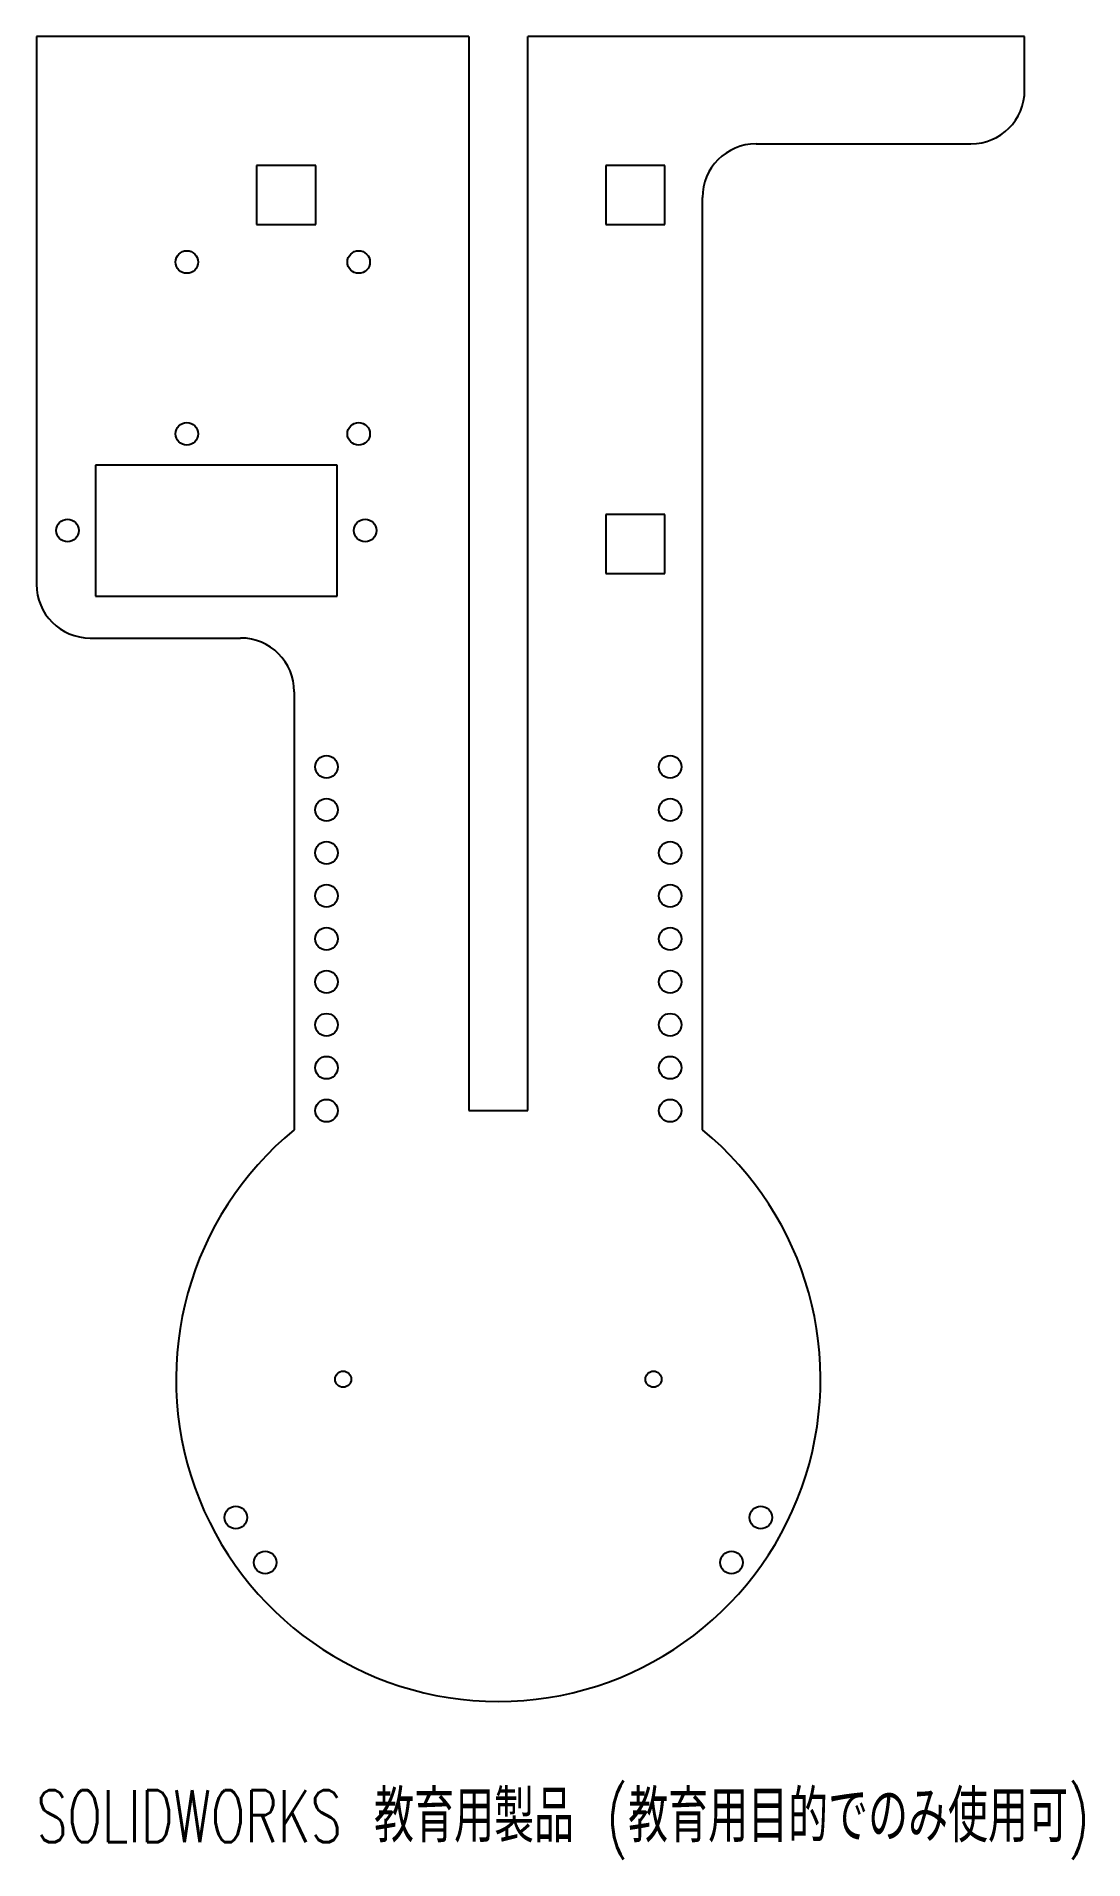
# Model space of a CAD drawing. Header units: millimetres. Extents: x -43 to 54, y -45 to 125.
import ezdxf

# ---------------------------------------------------------------- set-up
doc = ezdxf.new("R2010")
doc.units = ezdxf.units.MM
doc.styles.add('SLDTEXTSTYLE0', font='TXT', dxfattribs={"width": 0.7, "bigfont": 'bigfont'})

msp = doc.modelspace()

# ---------------------------------------------------------------- linework, layer by layer
at = {"color": 7, "linetype": 'Continuous', "lineweight": 25}
for p, q in [((-2.75, 125), (-43, 125)), ((-43, 125), (-43, 74)), ((-2.75, 125), (-2.75, 25)), ((49, 125), (2.75, 125)), ((2.75, 25), (2.75, 125)), ((49, 120), (49, 125)), ((24, 115), (44, 115)), ((-22.5, 113), (-22.5, 107.5)), ((-17, 113), (-22.5, 113)), ((-17, 107.5), (-17, 113)), ((10, 113), (10, 107.5)), ((15.5, 113), (10, 113)), ((15.5, 107.5), (15.5, 113)), ((19, 23.22), (19, 110)), ((-22.5, 107.5), (-17, 107.5)), ((10, 107.5), (15.5, 107.5)), ((-37.5, 85.1), (-37.5, 72.9)), ((-15, 85.1), (-37.5, 85.1)), ((-15, 72.9), (-15, 85.1)), ((10, 80.5), (10, 75)), ((15.5, 80.5), (10, 80.5)), ((15.5, 75), (15.5, 80.5)), ((10, 75), (15.5, 75)), ((-37.5, 72.9), (-15, 72.9)), ((-38, 69), (-24, 69)), ((-19, 64), (-19, 23.22)), ((-2.75, 25), (2.75, 25))]:
    msp.add_line(p, q, dxfattribs=at)
for centre, radius in [((-29, 104), 1.05), ((-13, 104), 1.05), ((-29, 88), 1.05), ((-13, 88), 1.05), ((-40.1, 79), 1.05), ((-12.4, 79), 1.05), ((-16, 57), 1.05), ((16, 57), 1.05), ((-16, 53), 1.05), ((16, 53), 1.05), ((-16, 49), 1.05), ((16, 49), 1.05), ((-16, 45), 1.05), ((16, 45), 1.05), ((-16, 41), 1.05), ((16, 41), 1.05), ((-16, 37), 1.05), ((16, 37), 1.05), ((-16, 33), 1.05), ((16, 33), 1.05), ((-16, 29), 1.05), ((16, 29), 1.05), ((-16, 25), 1.05), ((16, 25), 1.05), ((-14.45, 0), 0.75), ((14.45, 0), 0.75), ((-24.43, -12.88), 1.05), ((24.43, -12.88), 1.05), ((-21.7, -17.07), 1.05), ((21.7, -17.07), 1.05)]:
    msp.add_circle(centre, radius, dxfattribs=at)
for centre, radius, start, end in [((44, 120), 5, 270, 0), ((24, 110), 5, 90, 180), ((-38, 74), 5, 180, 270), ((-24, 64), 5, 0, 90), ((0, 0), 30, 129.2965, 50.7035)]:
    msp.add_arc(centre, radius, start, end, dxfattribs=at)

# ---------------------------------------------------------------- texts
at = {"color": 7, "linetype": 'Continuous', "insert": (-43, -38.27), "char_height": 4.8336, "attachment_point": 1, "style": 'SLDTEXTSTYLE0'}
msp.add_mtext('SOLIDWORKS 教育用製品 (教育用目的でのみ使用可)', dxfattribs=at)

doc.saveas('drawing.dxf')
